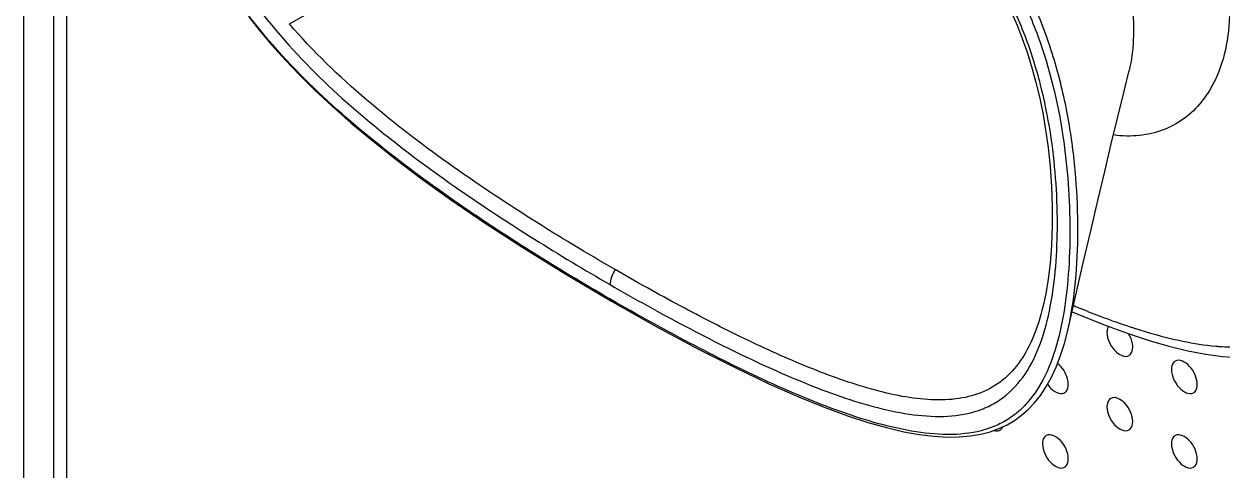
# Model space of a CAD drawing. Header units: millimetres. Extents: x 0 to 1189, y 0 to 841.
# Drawn here: x 497.4 to 563.1, y 321.4 to 345.9 of the extents above; entities that cross this region are included whole.
import ezdxf

# ---------------------------------------------------------------- set-up
doc = ezdxf.new("R2010")
doc.units = ezdxf.units.MM
doc.header["$LTSCALE"] = 65.395
doc.layers.get('0').update_dxf_attribs({"linetype": 'CONTINUOUS'})
doc.layers.add('AXIS', color=7, linetype='CONTINUOUS')

msp = doc.modelspace()

# ---------------------------------------------------------------- linework, layer by layer
at = {"color": 7, "linetype": 'Continuous'}
for p, q in [((497.426, 273.526), (497.426, 551.136)), ((499.059, 272.583), (499.059, 550.193)), ((499.766, 548.969), (499.766, 273.808)), ((553.359, 330.604), (553.358, 330.601)), ((554.906, 330.124), (555.528, 329.86)), ((555.528, 329.86), (556.781, 329.364)), ((556.781, 329.364), (557.979, 328.929))]:
    msp.add_line(p, q, dxfattribs=at)
at = {"color": 9, "linetype": 'Continuous'}
for p, q in [((511.992, 345.901), (533.929, 358.407)), ((529.651, 330.774), (529.562, 330.826)), ((529.651, 330.775), (529.57, 330.821)), ((554.984, 330.466), (554.997, 330.46)), ((554.984, 330.466), (554.997, 330.46))]:
    msp.add_line(p, q, dxfattribs=at)
at = {"color": 7, "linetype": 'Continuous'}
for points in [[(509.762, 346.29), (510.367, 345.522), (511.022, 344.742), (511.744, 343.936), (512.529, 343.112), (513.379, 342.271), (514.326, 341.389), (515.355, 340.481), (516.478, 339.542), (517.764, 338.522), (519.21, 337.432), (520.818, 336.279), (522.668, 335.018), (524.783, 333.642), (527.138, 332.182), (529.617, 330.715)], [(551.595, 346.532), (551.895, 345.829), (552.174, 345.11), (552.438, 344.359), (552.683, 343.575), (552.909, 342.764), (553.115, 341.912), (553.299, 341.022), (553.458, 340.097), (553.593, 339.122), (553.702, 338.081), (553.778, 336.998), (553.816, 335.919), (553.816, 334.835), (553.777, 333.762), (553.7, 332.775), (553.596, 331.903), (553.465, 331.115), (553.359, 330.604)], [(554.69, 329.18), (555.097, 330.961), (555.52, 332.798), (555.928, 334.552), (556.32, 336.221), (556.697, 337.811), (557.061, 339.338), (557.415, 340.806), (557.757, 342.214), (558.036, 343.352)], [(529.612, 330.716), (532.058, 329.337), (534.376, 328.096), (536.461, 327.042), (538.286, 326.176), (539.876, 325.474), (541.309, 324.893), (542.585, 324.423), (543.703, 324.058), (544.73, 323.769), (545.676, 323.548), (546.53, 323.394), (547.321, 323.296), (548.054, 323.253), (548.723, 323.26), (549.34, 323.314), (549.905, 323.41), (550.419, 323.545), (550.899, 323.718), (551.344, 323.927), (551.755, 324.169), (552.143, 324.45), (552.507, 324.77), (552.847, 325.129), (553.172, 325.538), (553.478, 325.998), (553.763, 326.509), (554.031, 327.086), (554.278, 327.729), (554.502, 328.441), (554.69, 329.18)], [(557.979, 328.929), (559.129, 328.553), (560.223, 328.239), (561.261, 327.988), (562.239, 327.801), (563.157, 327.676), (564.016, 327.611), (564.812, 327.604)]]:
    msp.add_lwpolyline(points, dxfattribs=at)
at = {"color": 9, "linetype": 'Continuous'}
for centre, radius, start, end in [((557.62, 345.18), 5.646, 321.5423, 326.3492), ((557.763, 345.069), 5.465, 320.98288, 321.51759), ((571.357, 369.138), 41.991, 249.33823, 250.38371)]:
    msp.add_arc(centre, radius, start, end, dxfattribs=at)
for points, knots in [([(529.562, 330.825), (528.113, 331.662), (525.21, 333.409), (520.897, 336.238), (516.601, 339.412), (512.398, 343.112), (509.254, 346.825), (507.231, 350.26), (505.682, 353.841), (504.8, 357.528), (504.414, 361.115), (504.323, 363.65), (504.407, 366.076), (504.679, 368.365), (505.182, 370.467), (505.986, 372.304), (507.01, 373.526), (508.007, 374.192), (509.11, 374.669), (510.672, 374.911), (512.635, 374.768), (514.673, 374.327), (517.499, 373.436), (521.06, 371.934), (525.324, 369.803), (528.152, 368.235), (529.57, 367.416)], [0, 0, 0, 0, 0.063856, 0.129237, 0.196758, 0.267516, 0.342543, 0.381155, 0.419274, 0.491064, 0.524657, 0.556885, 0.587785, 0.617187, 0.644723, 0.669992, 0.69312, 0.704298, 0.715508, 0.738739, 0.763691, 0.790275, 0.818159, 0.876637, 0.937515, 1, 1, 1, 1]), ([(529.57, 366.626), (528.2, 367.417), (525.469, 368.933), (522.005, 370.671), (519.237, 371.891), (517.196, 372.684), (515.181, 373.326), (513.21, 373.763), (511.31, 373.916), (509.794, 373.707), (508.714, 373.275), (507.732, 372.667), (506.705, 371.535), (505.885, 369.795), (505.37, 367.787), (505.09, 365.586), (504.977, 362.392), (505.231, 359.039), (505.93, 355.604), (506.773, 352.929), (507.958, 350.294), (509.949, 346.998), (512.999, 343.434), (517.06, 339.878), (521.209, 336.826), (525.371, 334.1), (528.173, 332.417), (529.571, 331.61)], [0, 0, 0, 0, 0.062487, 0.123395, 0.153042, 0.181947, 0.209873, 0.236518, 0.261551, 0.284888, 0.29613, 0.307303, 0.330269, 0.355281, 0.382602, 0.411892, 0.442777, 0.508767, 0.544103, 0.58109, 0.619348, 0.657981, 0.732872, 0.803487, 0.870897, 0.9362, 1, 1, 1, 1]), ([(529.57, 367.415), (531.018, 366.58), (533.917, 364.836), (538.224, 362.009), (541.762, 359.401), (544.532, 357.067), (547.31, 354.451), (549.859, 351.446), (551.887, 348.018), (553.441, 344.442), (554.331, 340.759), (554.722, 337.173), (554.816, 334.639), (554.736, 332.213), (554.468, 329.923), (553.973, 327.819), (553.293, 326.248), (552.55, 325.21), (551.908, 324.57), (551.174, 324.067), (550.078, 323.582), (548.522, 323.328), (546.564, 323.46), (544.529, 323.893), (542.448, 324.543), (540.338, 325.353), (537.476, 326.605), (533.893, 328.394), (531.068, 329.958), (529.651, 330.774)], [0, 0, 0, 0, 0.063844, 0.129213, 0.19671, 0.231592, 0.267462, 0.342452, 0.381061, 0.419207, 0.491043, 0.524643, 0.556906, 0.587829, 0.617258, 0.644856, 0.670163, 0.682016, 0.693417, 0.704601, 0.715801, 0.738988, 0.763885, 0.790423, 0.818267, 0.847108, 0.876706, 0.937546, 1, 1, 1, 1]), ([(554.69, 329.182), (554.884, 330.035), (555.145, 331.826), (555.265, 334.606), (555.15, 337.534), (554.771, 340.594), (554.052, 343.764), (552.898, 346.965), (551.274, 350.049), (549.259, 352.873), (546.999, 355.381), (543.878, 358.304), (539.825, 361.458), (534.866, 364.78), (531.526, 366.799), (529.862, 367.76)], [0, 0, 0, 0, 0.05296, 0.109121, 0.168103, 0.230024, 0.295425, 0.364313, 0.435208, 0.505565, 0.573607, 0.639084, 0.764028, 0.883718, 1, 1, 1, 1]), ([(529.571, 331.61), (530.941, 330.819), (533.672, 329.303), (537.789, 327.24), (541.228, 325.782), (543.957, 324.91), (545.929, 324.475), (547.829, 324.321), (549.344, 324.53), (550.425, 324.961), (551.406, 325.568), (552.433, 326.7), (553.254, 328.439), (553.769, 330.446), (554.049, 332.646), (554.163, 335.839), (553.909, 339.191), (553.212, 342.624), (552.369, 345.299), (551.186, 347.934), (549.196, 351.23), (546.147, 354.796), (542.086, 358.355), (537.935, 361.408), (533.772, 364.135), (530.969, 365.819), (529.57, 366.626)], [0, 0, 0, 0, 0.062483, 0.123382, 0.181912, 0.209841, 0.23648, 0.261514, 0.284851, 0.29609, 0.307261, 0.330221, 0.355225, 0.382536, 0.411818, 0.442695, 0.508667, 0.543993, 0.58097, 0.619218, 0.657845, 0.732758, 0.803406, 0.870844, 0.936174, 1, 1, 1, 1]), ([(552.202, 357.748), (552.74, 357.341), (553.781, 356.426), (555.162, 354.829), (556.333, 353.007), (557.246, 351.029), (557.885, 348.989), (558.243, 346.98), (558.32, 345.096), (558.171, 343.9), (558.036, 343.352)], [0, 0, 0, 0, 0.124295, 0.254123, 0.387367, 0.521734, 0.653886, 0.779886, 0.896129, 1, 1, 1, 1]), ([(563.024, 350.648), (563.233, 349.82), (563.53, 348.205), (563.583, 345.862), (563.216, 343.782), (562.663, 342.566), (562.32, 342.051)], [0, 0, 0, 0, 0.289689, 0.554182, 0.790349, 1, 1, 1, 1]), ([(529.848, 332.432), (528.3, 333.326), (525.2, 335.196), (520.61, 338.249), (516.081, 341.713), (513.279, 344.403), (511.992, 345.901)], [0, 0, 0, 0, 0.238825, 0.483501, 0.736185, 1, 1, 1, 1]), ([(562.009, 341.629), (561.731, 341.286), (561.093, 340.671), (559.919, 340.035), (558.584, 339.725), (557.651, 339.751), (557.178, 339.816)], [0, 0, 0, 0, 0.245573, 0.486566, 0.734368, 1, 1, 1, 1]), ([(529.848, 332.432), (529.763, 332.304), (529.632, 332.04), (529.573, 331.748), (529.573, 331.609)], [0, 0, 0, 0, 0.525109, 1, 1, 1, 1]), ([(553.358, 330.601), (553.233, 330.048), (552.931, 329), (552.243, 327.582), (551.296, 326.447), (550.085, 325.68), (548.682, 325.306), (547.16, 325.258), (545.554, 325.463), (543.889, 325.86), (542.184, 326.407), (539.846, 327.298), (536.901, 328.634), (533.368, 330.445), (531.023, 331.753), (529.848, 332.432)], [0, 0, 0, 0, 0.060937, 0.116876, 0.168363, 0.217824, 0.268526, 0.322631, 0.380639, 0.44214, 0.506508, 0.573101, 0.711254, 0.854005, 1, 1, 1, 1]), ([(554.997, 330.46), (555.126, 330.407), (555.638, 330.196), (556.153, 329.994), (556.541, 329.848)], [0, 0, 0, 0, 0.251692, 1, 1, 1, 1]), ([(557.26, 329.584), (557.521, 329.491), (558.546, 329.139), (559.588, 328.833), (560.374, 328.646)], [0, 0, 0, 0, 0.255129, 1, 1, 1, 1]), ([(560.374, 328.646), (560.577, 328.598), (561.372, 328.421), (562.18, 328.294), (562.784, 328.24)], [0, 0, 0, 0, 0.255992, 1, 1, 1, 1]), ([(562.784, 328.24), (562.851, 328.234), (563.116, 328.212), (563.382, 328.199), (563.58, 328.194)], [0, 0, 0, 0, 0.252421, 1, 1, 1, 1])]:
    msp.add_open_spline(points, degree=3, knots=knots, dxfattribs=at)
at = {"color": 7, "linetype": 'Continuous'}
msp.add_open_spline([(529.615, 330.717), (529.581, 330.738), (529.562, 330.785), (529.562, 330.826)], degree=3, dxfattribs=at)
at = {"layer": 'AXIS', "color": 7, "linetype": 'Continuous'}
for points, knots in [([(556.898, 329.322), (556.885, 329.3), (556.838, 329.199), (556.823, 329.085), (556.823, 328.999)], [0, 0, 0, 0, 0.22752, 1, 1, 1, 1]), ([(556.823, 328.999), (556.823, 328.82), (556.929, 328.445), (557.242, 327.919), (557.796, 327.588), (558.031, 327.725)], [0, 0, 0, 0, 0.277753, 0.577543, 1, 1, 1, 1]), ([(558.237, 328.182), (558.237, 328.242), (558.212, 328.502), (558.11, 328.751), (558.005, 328.922)], [0, 0, 0, 0, 0.228353, 1, 1, 1, 1]), ([(558.031, 327.725), (558.064, 327.744), (558.198, 327.858), (558.237, 328.048), (558.237, 328.182)], [0, 0, 0, 0, 0.220867, 1, 1, 1, 1]), ([(554.702, 326.141), (554.702, 326.244), (554.631, 326.679), (554.375, 327.086), (554.109, 327.289)], [0, 0, 0, 0, 0.235459, 1, 1, 1, 1]), ([(560.565, 327.415), (560.532, 327.396), (560.398, 327.282), (560.358, 327.092), (560.358, 326.958)], [0, 0, 0, 0, 0.220867, 1, 1, 1, 1]), ([(561.773, 326.141), (561.773, 326.32), (561.666, 326.695), (561.354, 327.221), (560.8, 327.552), (560.565, 327.415)], [0, 0, 0, 0, 0.277753, 0.577543, 1, 1, 1, 1]), ([(560.358, 326.958), (560.358, 326.779), (560.465, 326.404), (560.777, 325.878), (561.331, 325.547), (561.566, 325.684)], [0, 0, 0, 0, 0.277753, 0.577543, 1, 1, 1, 1]), ([(553.563, 326.151), (553.686, 325.972), (553.933, 325.688), (554.364, 325.608), (554.495, 325.684)], [0, 0, 0, 0, 0.588788, 1, 1, 1, 1]), ([(554.495, 325.684), (554.528, 325.703), (554.663, 325.816), (554.702, 326.007), (554.702, 326.141)], [0, 0, 0, 0, 0.220867, 1, 1, 1, 1]), ([(561.566, 325.684), (561.599, 325.703), (561.734, 325.816), (561.773, 326.007), (561.773, 326.141)], [0, 0, 0, 0, 0.220867, 1, 1, 1, 1]), ([(557.029, 325.374), (556.996, 325.355), (556.862, 325.241), (556.823, 325.05), (556.823, 324.916)], [0, 0, 0, 0, 0.220867, 1, 1, 1, 1]), ([(558.237, 324.1), (558.237, 324.279), (558.131, 324.653), (557.818, 325.18), (557.264, 325.51), (557.029, 325.374)], [0, 0, 0, 0, 0.277753, 0.577543, 1, 1, 1, 1]), ([(556.823, 324.916), (556.823, 324.738), (556.929, 324.363), (557.242, 323.836), (557.796, 323.506), (558.031, 323.643)], [0, 0, 0, 0, 0.277753, 0.577543, 1, 1, 1, 1]), ([(558.031, 323.643), (558.064, 323.662), (558.198, 323.775), (558.237, 323.966), (558.237, 324.1)], [0, 0, 0, 0, 0.220867, 1, 1, 1, 1]), ([(550.626, 323.618), (550.656, 323.609), (550.766, 323.585), (550.889, 323.601), (550.96, 323.642)], [0, 0, 0, 0, 0.277753, 1, 1, 1, 1]), ([(553.494, 323.332), (553.461, 323.313), (553.326, 323.2), (553.287, 323.009), (553.287, 322.875)], [0, 0, 0, 0, 0.220867, 1, 1, 1, 1]), ([(554.702, 322.059), (554.702, 322.237), (554.595, 322.612), (554.283, 323.139), (553.729, 323.469), (553.494, 323.332)], [0, 0, 0, 0, 0.277753, 0.577543, 1, 1, 1, 1]), ([(560.565, 323.333), (560.532, 323.313), (560.398, 323.2), (560.358, 323.009), (560.358, 322.875)], [0, 0, 0, 0, 0.220867, 1, 1, 1, 1]), ([(561.773, 322.059), (561.773, 322.237), (561.666, 322.612), (561.354, 323.139), (560.8, 323.469), (560.565, 323.333)], [0, 0, 0, 0, 0.277753, 0.577543, 1, 1, 1, 1]), ([(553.287, 322.875), (553.287, 322.696), (553.394, 322.322), (553.706, 321.795), (554.26, 321.465), (554.495, 321.601)], [0, 0, 0, 0, 0.277753, 0.577543, 1, 1, 1, 1]), ([(560.358, 322.875), (560.358, 322.696), (560.465, 322.322), (560.777, 321.795), (561.331, 321.465), (561.566, 321.601)], [0, 0, 0, 0, 0.277753, 0.577543, 1, 1, 1, 1]), ([(554.495, 321.601), (554.528, 321.62), (554.663, 321.734), (554.702, 321.924), (554.702, 322.059)], [0, 0, 0, 0, 0.220867, 1, 1, 1, 1]), ([(561.566, 321.601), (561.599, 321.62), (561.734, 321.734), (561.773, 321.925), (561.773, 322.059)], [0, 0, 0, 0, 0.220867, 1, 1, 1, 1])]:
    msp.add_open_spline(points, degree=3, knots=knots, dxfattribs=at)
msp.add_open_spline([(550.96, 323.642), (551.026, 323.681), (551.078, 323.745), (551.11, 323.814)], degree=3, dxfattribs=at)

doc.saveas('drawing.dxf')
